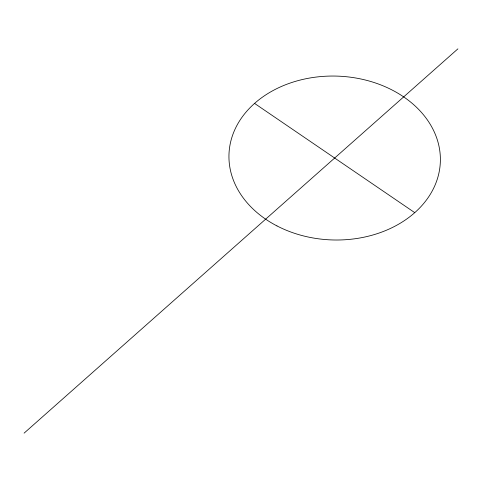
<?xml version="1.0" encoding="UTF-8"?>
<svg xmlns="http://www.w3.org/2000/svg" width="482" height="482" viewBox="0 0 482 482"><rect width="100%" height="100%" fill="white"/><g stroke="black" fill="none" stroke-linecap="round" stroke-linejoin="round"><path stroke-width="0.72" d="M24.1 433.143L457.9 48.857M254.568 103.407L414.755 212.652M276.963 225.913A105.751 81.952 2 0 0 440.235 163.898A105.751 81.952 2 0 0 286.784 84.278A105.751 81.952 2 0 0 276.963 225.913"/></g></svg>
